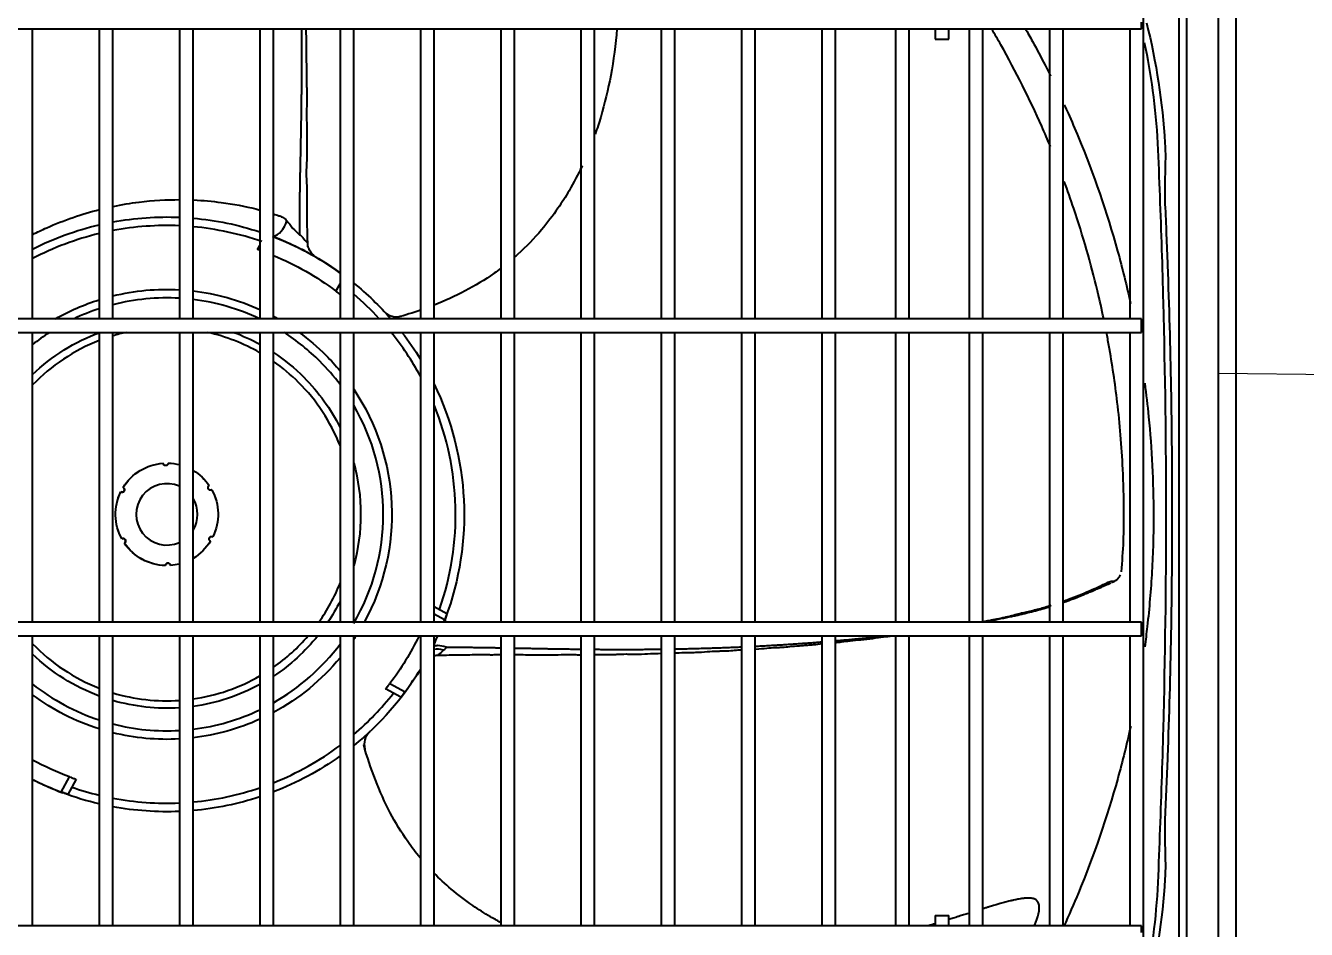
# Model space of a CAD drawing. Extents: x 58467 to 79089, y -33726 to -17391.
# Drawn here: x 78461.02 to 78498.49, y -19464.14 to -19437.7 of the extents above; entities that cross this region are included whole.
import ezdxf

# ---------------------------------------------------------------- set-up
doc = ezdxf.new("R2010")
doc.units = 0
doc.header["$LTSCALE"] = 100
doc.layers.add('+ENTE-HVAC-VRF-KLİMA BAKIR BORU', color=52, linetype='COPPER_LINE', lineweight=30)
doc.layers.add('+ENTE-ST-DOSEME USTU KONDDRENAJ', color=110, linetype='DOSEMEUSTUKONDENSDRENAJ_LINE', lineweight=40)
doc.linetypes.add('COPPER_LINE', pattern='A,35,-10,["COPPER",Standard,S=15,R=0,X=-0.075,Y=-7.5],-95', length=140)
doc.linetypes.add('DOSEMEUSTUKONDENSDRENAJ_LINE', pattern='A,300,-40,["CD",Standard,S=15,R=0,X=-35,Y=-7.5],0', length=340)

# ---------------------------------------------------------------- blocks, each defined once
blk = doc.blocks.new('2 KAT SOL')
at = {"layer": '+ENTE-HVAC-VRF-KLİMA BAKIR BORU', "color": 2, "linetype": 'Continuous'}
blk.add_line((54203.636, -32149.185, -3.539), (54186.512, -32148.96, -3.539), dxfattribs=at)
at = {"color": 3}
for p, q in [((54186.512, -32182.962, -3.539), (54186.512, -32114.957, -3.539)), ((54187.012, -32114.957, -3.539), (54187.012, -32182.962, -3.539)), ((54185.359, -32176.374, -3.539), (54185.359, -32127.623, -3.539)), ((54185.571, -32127.471, -3.539), (54185.571, -32176.527, -3.539)), ((54184.316, -32174.696, -3.539), (54184.316, -32129.303, -3.539)), ((54065.897, -32138.881, -3.539), (54184.259, -32138.881, -3.539)), ((54151.808, -32147.36, -3.539), (54151.808, -32138.882, -3.539)), ((54153.757, -32138.882, -3.539), (54153.757, -32147.36, -3.539)), ((54154.157, -32147.36, -3.539), (54154.157, -32138.882, -3.539)), ((54156.107, -32138.882, -3.539), (54156.107, -32147.36, -3.539)), ((54156.507, -32147.36, -3.539), (54156.507, -32138.882, -3.539)), ((54158.457, -32138.882, -3.539), (54158.457, -32147.36, -3.539)), ((54158.856, -32147.36, -3.539), (54158.856, -32138.882, -3.539)), ((54160.806, -32138.882, -3.539), (54160.806, -32147.36, -3.539)), ((54161.206, -32147.36, -3.539), (54161.206, -32138.882, -3.539)), ((54163.156, -32138.882, -3.539), (54163.156, -32147.36, -3.539)), ((54163.556, -32147.36, -3.539), (54163.556, -32138.882, -3.539)), ((54165.505, -32138.882, -3.539), (54165.505, -32147.36, -3.539)), ((54165.905, -32147.36, -3.539), (54165.905, -32138.882, -3.539)), ((54167.855, -32138.882, -3.539), (54167.855, -32147.36, -3.539)), ((54168.255, -32147.36, -3.539), (54168.255, -32138.882, -3.539)), ((54170.205, -32138.882, -3.539), (54170.205, -32147.36, -3.539)), ((54170.605, -32147.36, -3.539), (54170.605, -32138.882, -3.539)), ((54172.554, -32138.882, -3.539), (54172.554, -32147.36, -3.539)), ((54172.954, -32147.36, -3.539), (54172.954, -32138.882, -3.539)), ((54174.904, -32138.882, -3.539), (54174.904, -32147.36, -3.539)), ((54175.304, -32147.36, -3.539), (54175.304, -32138.882, -3.539)), ((54177.061, -32138.882, -3.539), (54177.061, -32147.36, -3.539)), ((54177.46, -32147.36, -3.539), (54177.46, -32138.882, -3.539)), ((54178.218, -32138.881, -3.539), (54178.218, -32139.181, -3.539)), ((54178.617, -32139.181, -3.539), (54178.617, -32138.881, -3.539)), ((54179.217, -32138.882, -3.539), (54179.217, -32147.36, -3.539)), ((54179.617, -32147.36, -3.539), (54179.617, -32138.882, -3.539)), ((54181.567, -32138.881, -3.539), (54181.567, -32147.361, -3.539)), ((54181.967, -32147.361, -3.539), (54181.967, -32138.881, -3.539)), ((54183.917, -32138.881, -3.539), (54183.917, -32147.361, -3.539)), ((54184.259, -32138.881, -3.539), (54184.259, -32138.681, -3.539)), ((54178.218, -32139.181, -3.539), (54178.617, -32139.181, -3.539)), ((54158.391, -32145.334, -3.539), (54158.457, -32145.215, -3.539)), ((54160.686, -32146.556, -3.539), (54160.806, -32146.337, -3.539)), ((54162.096, -32147.147, -3.539), (54162.114, -32147.167, -3.539)), ((54184.259, -32147.36, -3.539), (54065.897, -32147.36, -3.539)), ((54184.259, -32147.56, -3.539), (54184.259, -32147.36, -3.539)), ((54184.259, -32147.76, -3.539), (54184.259, -32147.56, -3.539)), ((54065.897, -32147.76, -3.539), (54184.259, -32147.76, -3.539)), ((54151.808, -32156.238, -3.539), (54151.808, -32147.76, -3.539)), ((54153.757, -32147.76, -3.539), (54153.757, -32156.238, -3.539)), ((54154.157, -32156.238, -3.539), (54154.157, -32147.76, -3.539)), ((54156.107, -32147.76, -3.539), (54156.107, -32156.238, -3.539)), ((54156.507, -32156.238, -3.539), (54156.507, -32147.76, -3.539)), ((54158.457, -32147.76, -3.539), (54158.457, -32156.238, -3.539)), ((54158.856, -32156.238, -3.539), (54158.856, -32147.76, -3.539)), ((54160.806, -32147.76, -3.539), (54160.806, -32156.238, -3.539)), ((54161.206, -32156.238, -3.539), (54161.206, -32147.76, -3.539)), ((54163.156, -32147.76, -3.539), (54163.156, -32156.238, -3.539)), ((54163.556, -32156.238, -3.539), (54163.556, -32147.76, -3.539)), ((54165.505, -32147.76, -3.539), (54165.505, -32156.238, -3.539)), ((54165.905, -32156.238, -3.539), (54165.905, -32147.76, -3.539)), ((54167.855, -32147.76, -3.539), (54167.855, -32156.238, -3.539)), ((54168.255, -32156.238, -3.539), (54168.255, -32147.76, -3.539)), ((54170.205, -32147.76, -3.539), (54170.205, -32156.238, -3.539)), ((54170.605, -32156.238, -3.539), (54170.605, -32147.76, -3.539)), ((54172.554, -32147.76, -3.539), (54172.554, -32156.238, -3.539)), ((54172.954, -32156.238, -3.539), (54172.954, -32147.76, -3.539)), ((54174.904, -32147.76, -3.539), (54174.904, -32156.238, -3.539)), ((54175.304, -32156.238, -3.539), (54175.304, -32147.76, -3.539)), ((54177.061, -32147.76, -3.539), (54177.061, -32156.238, -3.539)), ((54177.46, -32156.238, -3.539), (54177.46, -32147.76, -3.539)), ((54179.217, -32147.76, -3.539), (54179.217, -32156.238, -3.539)), ((54179.617, -32156.238, -3.539), (54179.617, -32147.76, -3.539)), ((54181.567, -32147.76, -3.539), (54181.567, -32156.238, -3.539)), ((54181.967, -32156.238, -3.539), (54181.967, -32147.76, -3.539)), ((54183.917, -32147.76, -3.539), (54183.917, -32156.238, -3.539)), ((54163.556, -32155.776, -3.539), (54163.93, -32155.981, -3.539)), ((54184.259, -32156.239, -3.539), (54065.897, -32156.239, -3.539)), ((54163.86, -32156.171, -3.539), (54163.556, -32156.004, -3.539)), ((54184.259, -32156.438, -3.539), (54184.259, -32156.239, -3.539)), ((54184.259, -32156.638, -3.539), (54184.259, -32156.438, -3.539)), ((54065.897, -32156.638, -3.539), (54184.259, -32156.638, -3.539)), ((54151.808, -32165.117, -3.539), (54151.808, -32156.638, -3.539)), ((54153.757, -32156.638, -3.539), (54153.757, -32165.117, -3.539)), ((54154.157, -32165.117, -3.539), (54154.157, -32156.638, -3.539)), ((54156.107, -32156.638, -3.539), (54156.107, -32165.117, -3.539)), ((54156.507, -32165.117, -3.539), (54156.507, -32156.638, -3.539)), ((54158.457, -32156.638, -3.539), (54158.457, -32165.117, -3.539)), ((54158.856, -32165.117, -3.539), (54158.856, -32156.638, -3.539)), ((54160.806, -32156.638, -3.539), (54160.806, -32165.117, -3.539)), ((54161.206, -32165.117, -3.539), (54161.206, -32156.638, -3.539)), ((54163.156, -32156.638, -3.539), (54163.156, -32165.117, -3.539)), ((54163.556, -32165.117, -3.539), (54163.556, -32156.638, -3.539)), ((54165.505, -32156.638, -3.539), (54165.505, -32165.117, -3.539)), ((54165.905, -32165.117, -3.539), (54165.905, -32156.638, -3.539)), ((54167.855, -32156.638, -3.539), (54167.855, -32165.117, -3.539)), ((54168.255, -32165.117, -3.539), (54168.255, -32156.638, -3.539)), ((54170.205, -32156.638, -3.539), (54170.205, -32165.117, -3.539)), ((54170.605, -32165.117, -3.539), (54170.605, -32156.638, -3.539)), ((54172.554, -32156.638, -3.539), (54172.554, -32165.117, -3.539)), ((54172.954, -32165.117, -3.539), (54172.954, -32156.638, -3.539)), ((54174.904, -32156.638, -3.539), (54174.904, -32165.117, -3.539)), ((54175.304, -32165.117, -3.539), (54175.304, -32156.638, -3.539)), ((54177.061, -32156.638, -3.539), (54177.061, -32165.117, -3.539)), ((54177.46, -32165.117, -3.539), (54177.46, -32156.638, -3.539)), ((54179.217, -32156.638, -3.539), (54179.217, -32165.117, -3.539)), ((54179.617, -32165.117, -3.539), (54179.617, -32156.638, -3.539)), ((54179.617, -32165.117, -3.539), (54179.617, -32156.638, -3.539)), ((54181.567, -32156.638, -3.539), (54181.567, -32165.117, -3.539)), ((54181.967, -32165.117, -3.539), (54181.967, -32156.638, -3.539)), ((54183.917, -32156.638, -3.539), (54183.917, -32165.117, -3.539)), ((54162.263, -32158.032, -3.539), (54162.706, -32158.275, -3.539)), ((54162.584, -32158.436, -3.539), (54162.139, -32158.192, -3.539)), ((54161.672, -32159.442, -3.539), (54161.652, -32159.46, -3.539)), ((54152.648, -32161.206, -3.539), (54152.891, -32160.763, -3.539)), ((54153.082, -32160.831, -3.539), (54152.838, -32161.276, -3.539)), ((54178.218, -32164.817, -3.539), (54178.218, -32165.117, -3.539)), ((54178.618, -32165.117, -3.539), (54178.618, -32164.817, -3.539)), ((54184.259, -32165.117, -3.539), (54065.897, -32165.117, -3.539)), ((54184.259, -32165.317, -3.539), (54184.259, -32165.117, -3.539))]:
    blk.add_line(p, q, dxfattribs=at)
at = {"color": 3, "extrusion": (0, 0, -1)}
for centre, radius, start, end in [((-54155.737, -32153.083, 3.539), 8.699, 63.1491, 76.8469), ((-54155.737, -32153.083, 3.539), 8.699, 79.5381, 92.4392), ((-54155.737, -32153.083, 3.539), 8.699, 95.0787, 108.2204), ((-54155.737, -32153.083, 3.539), 8.699, 117.6697, 125.6475), ((-54155.737, -32153.083, 3.539), 8.191, 112.3896, 127.1733), ((-54155.737, -32153.083, 3.539), 6.582, 76.1063, 93.2175), ((-54155.737, -32153.083, 3.539), 8.699, 128.9608, 138.8617), ((-54155.737, -32153.083, 3.539), 6.582, 60.3844, 72.4894), ((-54155.737, -32153.083, 3.539), 6.582, 96.7106, 114.4012), ((-54155.737, -32153.083, 3.539), 6.582, 118.2825, 119.5987), ((-54155.737, -32153.083, 3.539), 5.671, 46.1419, 69.8006), ((-54155.737, -32153.083, 3.539), 5.671, 110.1825, 118.6481), ((-54155.737, -32153.083, 3.539), 6.582, 126.0225, 135), ((-54155.737, -32153.083, 3.539), 8.699, 142.2719, 148.5298), ((-54155.737, -32153.083, 3.539), 5.671, 123.3675, 135), ((-54155.737, -32153.083, 3.539), 6.582, 135, 140.3606), ((-54155.737, -32153.083, 3.539), 5.671, 135, 153.36), ((-54155.737, -32153.083, 3.539), 6.582, 146.1881, 208.6481), ((-54155.737, -32153.083, 3.539), 8.699, 154.013, 200.4357), ((-54155.737, -32153.083, 3.539), 1.5, 31.5137, 85.7851), ((-54155.737, -32153.083, 3.539), 1.5, 31.6151, 85.8849), ((-54155.704, -32151.583, 3.539), 0.075, 180.1825, 357.3175), ((-54155.737, -32153.083, 3.539), 1.5, 91.5149, 104.2929), ((-54155.737, -32153.083, 3.539), 1.5, 91.6151, 104.293), ((-54155.737, -32153.083, 3.539), 5.671, 164.6606, 195.3281), ((-54155.737, -32153.083, 3.539), 1.5, 120.8995, 145.8849), ((-54155.737, -32153.083, 3.539), 1.5, 120.8996, 145.7851), ((-54155.737, -32153.083, 3.539), 1.5, 331.5149, 25.7863), ((-54155.737, -32153.083, 3.539), 1.5, 331.6151, 25.8849), ((-54154.422, -32152.361, 3.539), 0.075, 120.1825, 297.3175), ((-54157.019, -32152.305, 3.539), 0.075, 240.1825, 57.3175), ((-54155.737, -32153.083, 3.539), 1.5, 151.5149, 205.7851), ((-54155.737, -32153.083, 3.539), 1.5, 151.6151, 205.8849), ((-54154.455, -32153.861, 3.539), 0.075, 60.1825, 237.3175), ((-54155.737, -32153.083, 3.539), 1.5, 271.6151, 325.8849), ((-54155.737, -32153.083, 3.539), 1.5, 271.5149, 325.7851), ((-54155.737, -32153.083, 3.539), 1.5, 211.5149, 239.0994), ((-54155.737, -32153.083, 3.539), 1.5, 211.6151, 239.0993), ((-54157.052, -32153.804, 3.539), 0.075, 300.1825, 117.3175), ((-54155.769, -32154.582, 3.539), 0.075, 0.1825, 177.3175), ((-54155.737, -32153.083, 3.539), 1.5, 255.7067, 265.8849), ((-54155.737, -32153.083, 3.539), 1.5, 255.707, 265.7851), ((-54155.737, -32153.083, 3.539), 5.671, 206.6287, 213.8063), ((-54155.737, -32153.083, 3.539), 5.671, 218.8237, 236.6212), ((-54155.737, -32153.083, 3.539), 6.582, 212.6925, 213.8006), ((-54155.737, -32153.083, 3.539), 8.191, 205.7297, 217.1733), ((-54155.737, -32153.083, 3.539), 5.671, 290.4244, 313.8468), ((-54155.737, -32153.083, 3.539), 6.582, 219.6281, 241.7062), ((-54155.737, -32153.083, 3.539), 8.699, 211.4717, 231.0407), ((-54155.737, -32153.083, 3.539), 5.671, 241.3406, 262.1925), ((-54155.737, -32153.083, 3.539), 6.582, 287.4994, 306.6469), ((-54155.737, -32153.083, 3.539), 5.671, 266.2537, 286.1662), ((-54155.737, -32153.083, 3.539), 6.582, 245.5875, 263.2781), ((-54155.737, -32153.083, 3.539), 6.582, 266.7712, 283.8825), ((-54155.737, -32153.083, 3.539), 8.191, 290.3267, 298.6663), ((-54155.737, -32153.083, 3.539), 8.699, 234.354, 248.9829), ((-54155.737, -32153.083, 3.539), 8.699, 283.1523, 290.4357), ((-54155.737, -32153.083, 3.539), 8.699, 251.7788, 264.9192), ((-54155.737, -32153.083, 3.539), 8.699, 267.5599, 280.4611)]:
    blk.add_arc(centre, radius, start, end, dxfattribs=at)
at = {"color": 3}
for radius, start, end in [(8.449, 87.4888, 100.7754), (8.449, 103.5504, 117.7135), (8.449, 70.7868, 84.7704), (8.691, 54.3167, 69.1851), (6.332, 86.6475, 104.4394), (6.332, 64.6538, 83.0137), (8.449, 42.6368, 49.6553), (6.332, 108.2138, 115.3407), (6.332, 122.7938, 128.3513), (5.455, 111.2737, 136.0744), (5.455, 102.6281, 106.83), (5.455, 60.0863, 77.3662), (6.332, 45, 57.2006), (8.449, 28.5801, 39.0506), (5.455, 45, 55.1138), (6.332, 36.81, 45), (5.455, 21.6619, 45), (6.332, 329.7431, 30.2569), (8.449, 340.7868, 22.2588), (0.9, 65.7, 294.3), (0.9, 328.86, 31.14), (5.455, 324.6525, 338.3381), (5.455, 223.9256, 248.7262), (5.455, 304.8862, 319.32), (6.332, 299.52, 323.19), (8.691, 334.1151, 335.8497), (8.691, 323.3149, 328.6118), (6.332, 231.6487, 251.7863), (5.455, 278.1225, 299.9138), (5.455, 253.17, 273.8925), (8.449, 310.3428, 321.7132), (6.332, 276.9862, 295.4419), (6.332, 255.5606, 273.3525), (8.449, 291.6703, 306.8719), (8.691, 243.1224, 249.1851), (8.449, 250.7868, 256.4509), (8.449, 275.2309, 288.779), (8.449, 259.2259, 272.5124)]:
    blk.add_arc((54155.737, -32153.083, -3.539), radius, start, end, dxfattribs=at)
at = {"color": 3, "extrusion": (5.25028e-06, -5.62471e-06, 1)}
blk.add_arc((54162.46, -32146.805, -3.073), 0.5, 223.0877, 286.4725, dxfattribs=at)
at = {"color": 3, "extrusion": (-5.89787e-06, -5.50525e-06, 1)}
blk.add_arc((54162.014, -32159.806, -3.683), 0.5, 133.0877, 196.4735, dxfattribs=at)
at = {"color": 3}
for centre, major_axis, ratio, start_param, end_param in [((54158.948, -32144.463, -3.539), (-0.175, -0.468), 0.588101, 0.279088, 1.726902), ((54164.356, -32156.294, -3.539), (-0.468, 0.175), 0.588101, 0, 0.392495), ((54163.883, -32157.354, -3.539), (-0.443, 0.232), 0.512974, -1.203049, -0.512348)]:
    blk.add_ellipse(centre, major_axis=major_axis, ratio=ratio, start_param=start_param, end_param=end_param, dxfattribs=at)
for points, knots in [([(54159.625, -32144.895, -3.539), (54159.625, -32144.879, -3.539), (54159.625, -32144.837, -3.539), (54159.625, -32144.753, -3.539), (54159.624, -32144.661, -3.539), (54159.625, -32144.567, -3.539), (54159.625, -32144.484, -3.539), (54159.625, -32144.402, -3.539), (54159.626, -32144.306, -3.539), (54159.626, -32144.206, -3.539), (54159.628, -32144.095, -3.539), (54159.629, -32143.996, -3.539), (54159.63, -32143.889, -3.539), (54159.632, -32143.79, -3.539), (54159.633, -32143.689, -3.539), (54159.635, -32143.573, -3.539), (54159.637, -32143.471, -3.539), (54159.639, -32143.355, -3.539), (54159.641, -32143.237, -3.539), (54159.643, -32143.117, -3.539), (54159.645, -32143.012, -3.539), (54159.648, -32142.905, -3.539), (54159.65, -32142.782, -3.539), (54159.652, -32142.654, -3.539), (54159.655, -32142.529, -3.539), (54159.657, -32142.403, -3.539), (54159.66, -32142.278, -3.539), (54159.662, -32142.153, -3.539), (54159.664, -32142.029, -3.539), (54159.667, -32141.903, -3.539), (54159.669, -32141.778, -3.539), (54159.671, -32141.653, -3.539), (54159.673, -32141.526, -3.539), (54159.675, -32141.383, -3.539), (54159.677, -32141.254, -3.539), (54159.679, -32141.106, -3.539), (54159.681, -32140.973, -3.539), (54159.682, -32140.841, -3.539), (54159.683, -32140.693, -3.539), (54159.685, -32140.563, -3.539), (54159.686, -32140.417, -3.539), (54159.687, -32140.288, -3.539), (54159.687, -32140.142, -3.539), (54159.688, -32139.996, -3.539), (54159.688, -32139.849, -3.539), (54159.688, -32139.701, -3.539), (54159.688, -32139.568, -3.539), (54159.687, -32139.416, -3.539), (54159.687, -32139.281, -3.539), (54159.686, -32139.113, -3.539), (54159.685, -32138.991, -3.539), (54159.684, -32138.903, -3.539), (54159.684, -32138.881, -3.539)], [0, 0, 0, 0, 0.009657, 0.02509, 0.048239, 0.063672, 0.079104, 0.094537, 0.109969, 0.133118, 0.148551, 0.1717, 0.187132, 0.202565, 0.225714, 0.241146, 0.264295, 0.279728, 0.302877, 0.326025, 0.341458, 0.356891, 0.380039, 0.403188, 0.418621, 0.44177, 0.464919, 0.480351, 0.5035, 0.526649, 0.542082, 0.56523, 0.588379, 0.603812, 0.634677, 0.65011, 0.673259, 0.696407, 0.71184, 0.742705, 0.758138, 0.781287, 0.804435, 0.827584, 0.850733, 0.873882, 0.897031, 0.912464, 0.943329, 0.958761, 0.989626, 1, 1, 1, 1]), ([(54159.863, -32145.261, -3.539), (54159.856, -32145.066, -3.539), (54159.845, -32144.669, -3.539), (54159.842, -32144.248, -3.539), (54159.841, -32143.962, -3.539), (54159.842, -32143.839, -3.539), (54159.84, -32143.708, -3.539), (54159.843, -32143.6, -3.539), (54159.842, -32143.498, -3.539), (54159.835, -32143.336, -3.539), (54159.818, -32143.152, -3.539), (54159.834, -32142.872, -3.539), (54159.85, -32142.486, -3.539), (54159.839, -32142.177, -3.539), (54159.844, -32141.931, -3.539), (54159.847, -32141.805, -3.539), (54159.845, -32141.623, -3.539), (54159.827, -32141.427, -3.539), (54159.841, -32141.145, -3.539), (54159.848, -32140.817, -3.539), (54159.833, -32140.5, -3.539), (54159.836, -32140.259, -3.539), (54159.838, -32140.096, -3.539), (54159.837, -32140.013, -3.539), (54159.828, -32139.86, -3.539), (54159.82, -32139.682, -3.539), (54159.825, -32139.465, -3.539), (54159.826, -32139.213, -3.539), (54159.816, -32139.02, -3.539), (54159.81, -32138.897, -3.539), (54159.809, -32138.88, -3.539)], [0, 0, 0, 0, 0.086927, 0.17607, 0.186813, 0.212809, 0.232759, 0.251976, 0.264118, 0.276953, 0.324589, 0.364075, 0.406459, 0.489914, 0.52257, 0.535292, 0.546877, 0.601972, 0.636018, 0.672402, 0.744707, 0.800023, 0.809861, 0.818716, 0.836443, 0.879261, 0.904512, 0.931969, 0.990672, 1, 1, 1, 1]), ([(54168.906, -32138.882, -3.539), (54168.869, -32139.337, -3.539), (54168.754, -32140.205, -3.539), (54168.511, -32141.23, -3.539), (54168.328, -32141.795, -3.539), (54168.27, -32141.96, -3.539)], [0, 0, 0, 0, 0.437836, 0.834264, 1, 1, 1, 1]), ([(54181.59, -32142.321, -3.539), (54181.508, -32142.124, -3.539), (54181.08, -32141.128, -3.539), (54180.505, -32139.977, -3.539), (54179.962, -32139.033, -3.539), (54179.87, -32138.877, -3.539)], [0, 0, 0, 0, 0.170646, 0.861893, 1, 1, 1, 1]), ([(54180.854, -32138.869, -3.539), (54180.925, -32138.994, -3.539), (54181.123, -32139.35, -3.539), (54181.369, -32139.814, -3.539), (54181.541, -32140.154, -3.539), (54181.593, -32140.26, -3.539)], [0, 0, 0, 0, 0.275017, 0.774969, 1, 1, 1, 1]), ([(54184.402, -32138.704, -3.539), (54184.69, -32139.858, -3.539), (54184.869, -32141.03, -3.539), (54184.978, -32142.814, -3.539), (54184.914, -32143.411, -3.539), (54184.97, -32144.604, -3.539), (54184.994, -32145.201, -3.539), (54185.104, -32148.188, -3.539), (54185.147, -32150.586, -3.539), (54185.147, -32152.983, -3.539)], [0, 0, 0, 0, 0.25, 0.25, 0.375, 0.375, 0.5, 0.5, 1, 1, 1, 1]), ([(54184.978, -32153.103, -3.539), (54184.978, -32151.03, -3.539), (54184.951, -32148.957, -3.539), (54184.871, -32145.85, -3.539), (54184.838, -32144.814, -3.539), (54184.778, -32143.261, -3.539), (54184.762, -32142.743, -3.539), (54184.707, -32141.71, -3.539), (54184.659, -32141.198, -3.539), (54184.526, -32140.219, -3.539), (54184.445, -32139.752, -3.539), (54184.347, -32139.288, -3.539)], [0, 0, 0, 0, 0.44833, 0.44833, 0.672495, 0.672495, 0.784577, 0.784577, 0.89666, 0.89666, 1, 1, 1, 1]), ([(54181.996, -32141.105, -3.539), (54182.033, -32141.186, -3.539), (54182.175, -32141.501, -3.539), (54182.775, -32142.895, -3.539), (54183.414, -32144.751, -3.539), (54183.824, -32146.403, -3.539), (54183.937, -32146.919, -3.539)], [0, 0, 0, 0, 0.043362, 0.168663, 0.74173, 1, 1, 1, 1]), ([(54167.893, -32142.883, -3.539), (54167.776, -32143.132, -3.539), (54167.553, -32143.557, -3.539), (54167.155, -32144.185, -3.539), (54166.669, -32144.823, -3.539), (54166.223, -32145.286, -3.539), (54165.941, -32145.535, -3.539), (54165.91, -32145.562, -3.539)], [0, 0, 0, 0, 0.248237, 0.430741, 0.666692, 0.9639, 1, 1, 1, 1]), ([(54183.149, -32147.36, -3.539), (54183.092, -32147.088, -3.539), (54182.851, -32146.014, -3.539), (54182.468, -32144.676, -3.539), (54182.091, -32143.61, -3.539), (54181.994, -32143.349, -3.539)], [0, 0, 0, 0, 0.204786, 0.80511, 1, 1, 1, 1]), ([(54154.164, -32144.075, -3.539), (54154.421, -32144.021, -3.539), (54154.675, -32143.98, -3.539), (54155.334, -32143.897, -3.539), (54155.732, -32143.876, -3.539), (54156.114, -32143.877, -3.539)], [0, 0, 0, 0, 0.378219, 0.378219, 1, 1, 1, 1]), ([(54151.807, -32144.897, -3.539), (54151.945, -32144.828, -3.539), (54152.084, -32144.763, -3.539), (54152.738, -32144.472, -3.539), (54153.255, -32144.296, -3.539), (54153.763, -32144.168, -3.539)], [0, 0, 0, 0, 0.21097, 0.21097, 1, 1, 1, 1]), ([(54156.522, -32143.887, -3.539), (54156.799, -32143.9, -3.539), (54157.068, -32143.925, -3.539), (54157.688, -32144.006, -3.539), (54158.028, -32144.07, -3.539), (54158.384, -32144.159, -3.539), (54158.423, -32144.169, -3.539), (54158.462, -32144.18, -3.539)], [0, 0, 0, 0, 0.387206, 0.387206, 0.93276, 0.93276, 1, 1, 1, 1]), ([(54158.857, -32144.295, -3.539), (54158.912, -32144.313, -3.539), (54158.966, -32144.331, -3.539), (54159.051, -32144.356, -3.539), (54159.083, -32144.369, -3.539), (54159.158, -32144.413, -3.539), (54159.203, -32144.444, -3.539), (54159.248, -32144.492, -3.539)], [0, 0, 0, 0, 0.427919, 0.427919, 0.71396, 0.71396, 1, 1, 1, 1]), ([(54159.248, -32144.492, -3.539), (54159.306, -32144.554, -3.539), (54159.356, -32144.637, -3.539), (54159.482, -32144.783, -3.539), (54159.557, -32144.843, -3.539), (54159.623, -32144.908, -3.539)], [0, 0, 0, 0, 0.5, 0.5, 1, 1, 1, 1]), ([(54159.622, -32145.302, -3.539), (54159.602, -32145.292, -3.539), (54159.581, -32145.283, -3.539), (54159.465, -32145.228, -3.539), (54159.367, -32145.185, -3.539), (54159.184, -32145.103, -3.539), (54159.098, -32145.065, -3.539), (54158.96, -32145.006, -3.539), (54158.908, -32144.984, -3.539), (54158.856, -32144.963, -3.539)], [0, 0, 0, 0, 0.08108, 0.08108, 0.461663, 0.461663, 0.79753, 0.79753, 1, 1, 1, 1]), ([(54159.625, -32144.895, -3.539), (54159.625, -32144.895, -3.539), (54159.626, -32144.895, -3.539), (54159.657, -32144.924, -3.539), (54159.686, -32144.954, -3.539), (54159.713, -32144.984, -3.539)], [0, 0, 0, 0, 0.000046, 0.000046, 1, 1, 1, 1]), ([(54159.713, -32144.984, -3.539), (54159.759, -32145.036, -3.539), (54159.803, -32145.087, -3.539), (54159.847, -32145.143, -3.539), (54159.857, -32145.152, -3.539), (54159.859, -32145.149, -3.539)], [0, 0, 0, 0, 0.677972, 0.677972, 1, 1, 1, 1]), ([(54158.456, -32145.357, -3.539), (54158.442, -32145.352, -3.539), (54158.429, -32145.347, -3.539), (54158.408, -32145.34, -3.539), (54158.4, -32145.337, -3.539), (54158.392, -32145.335, -3.539), (54158.391, -32145.334, -3.539), (54158.391, -32145.334, -3.539)], [0, 0, 0, 0, 0.355105, 0.355105, 0.755417, 0.755417, 1, 1, 1, 1]), ([(54160.106, -32145.561, -3.539), (54160.106, -32145.561, -3.539), (54160.106, -32145.561, -3.539), (54160.107, -32145.561, -3.539), (54160.103, -32145.56, -3.539), (54160.1, -32145.558, -3.539), (54160.06, -32145.533, -3.539), (54159.988, -32145.474, -3.539), (54159.908, -32145.36, -3.539), (54159.864, -32145.244, -3.539), (54159.863, -32145.171, -3.539), (54159.866, -32145.144, -3.539)], [0, 0, 0, 0, 0.033603, 0.066016, 0.071783, 0.077551, 0.090545, 0.331487, 0.591566, 0.854337, 1, 1, 1, 1]), ([(54165.513, -32145.885, -3.539), (54165.446, -32145.935, -3.539), (54165.113, -32146.178, -3.539), (54164.476, -32146.565, -3.539), (54163.868, -32146.838, -3.539), (54163.557, -32146.96, -3.539)], [0, 0, 0, 0, 0.112654, 0.555033, 1, 1, 1, 1]), ([(54160.807, -32146.65, -3.539), (54160.797, -32146.642, -3.539), (54160.785, -32146.633, -3.539), (54160.757, -32146.611, -3.539), (54160.74, -32146.598, -3.539), (54160.711, -32146.575, -3.539), (54160.698, -32146.566, -3.539), (54160.686, -32146.556, -3.539)], [0, 0, 0, 0, 0.33514, 0.33514, 0.728378, 0.728378, 1, 1, 1, 1]), ([(54183.665, -32154.766, -3.539), (54183.695, -32154.463, -3.539), (54183.738, -32153.871, -3.539), (54183.743, -32152.869, -3.539), (54183.72, -32151.836, -3.539), (54183.65, -32150.772, -3.539), (54183.529, -32149.567, -3.539), (54183.381, -32148.568, -3.539), (54183.254, -32147.887, -3.539), (54183.229, -32147.76, -3.539)], [0, 0, 0, 0, 0.125694, 0.246952, 0.424132, 0.567334, 0.705272, 0.945108, 1, 1, 1, 1]), ([(54184.348, -32149.247, -3.539), (54184.392, -32149.572, -3.539), (54184.486, -32150.373, -3.539), (54184.586, -32151.659, -3.539), (54184.6, -32152.62, -3.539), (54184.607, -32153.103, -3.539)], [0, 0, 0, 0, 0.254972, 0.625378, 1, 1, 1, 1]), ([(54154.385, -32152.429, -3.539), (54154.401, -32152.438, -3.539), (54154.445, -32152.443, -3.539), (54154.485, -32152.41, -3.539), (54154.497, -32152.372, -3.539), (54154.495, -32152.343, -3.539), (54154.48, -32152.315, -3.539), (54154.465, -32152.302, -3.539), (54154.456, -32152.298, -3.539)], [0, 0, 0, 0, 0.25, 0.5, 0.625, 0.75, 0.875, 1, 1, 1, 1]), ([(54184.607, -32153.103, -3.539), (54184.605, -32153.378, -3.539), (54184.6, -32153.926, -3.539), (54184.564, -32154.745, -3.539), (54184.506, -32155.557, -3.539), (54184.433, -32156.295, -3.539), (54184.375, -32156.762, -3.539), (54184.348, -32156.96, -3.539)], [0, 0, 0, 0, 0.213165, 0.424969, 0.635409, 0.844484, 1, 1, 1, 1]), ([(54184.386, -32166.727, -3.539), (54184.461, -32166.354, -3.539), (54184.525, -32165.978, -3.539), (54184.65, -32165.084, -3.539), (54184.701, -32164.564, -3.539), (54184.76, -32163.523, -3.539), (54184.776, -32163.002, -3.539), (54184.836, -32161.44, -3.539), (54184.87, -32160.398, -3.539), (54184.95, -32157.272, -3.539), (54184.978, -32155.188, -3.539), (54184.978, -32153.103, -3.539)], [0, 0, 0, 0, 0.084354, 0.084354, 0.19881, 0.19881, 0.313265, 0.313265, 0.542177, 0.542177, 1, 1, 1, 1]), ([(54185.147, -32152.983, -3.539), (54185.147, -32155.38, -3.539), (54185.104, -32157.776, -3.539), (54184.994, -32160.769, -3.539), (54184.969, -32161.367, -3.539), (54184.914, -32162.562, -3.539), (54184.978, -32163.16, -3.539), (54184.867, -32164.946, -3.539), (54184.688, -32166.115, -3.539), (54184.402, -32167.261, -3.539)], [0, 0, 0, 0, 0.5, 0.5, 0.625, 0.625, 0.75, 0.75, 1, 1, 1, 1]), ([(54154.495, -32153.927, -3.539), (54154.511, -32153.917, -3.539), (54154.537, -32153.881, -3.539), (54154.528, -32153.83, -3.539), (54154.502, -32153.801, -3.539), (54154.475, -32153.788, -3.539), (54154.444, -32153.787, -3.539), (54154.425, -32153.794, -3.539), (54154.417, -32153.799, -3.539)], [0, 0, 0, 0, 0.25, 0.5, 0.625, 0.75, 0.875, 1, 1, 1, 1]), ([(54155.847, -32154.58, -3.539), (54155.847, -32154.562, -3.539), (54155.829, -32154.521, -3.539), (54155.78, -32154.503, -3.539), (54155.741, -32154.512, -3.539), (54155.717, -32154.528, -3.539), (54155.701, -32154.555, -3.539), (54155.697, -32154.574, -3.539), (54155.697, -32154.584, -3.539)], [0, 0, 0, 0, 0.25, 0.5, 0.625, 0.75, 0.875, 1, 1, 1, 1]), ([(54181.967, -32155.623, -3.539), (54182.018, -32155.605, -3.539), (54182.276, -32155.511, -3.539), (54182.618, -32155.372, -3.539), (54182.976, -32155.216, -3.539), (54183.155, -32155.127, -3.539), (54183.267, -32155.073, -3.539), (54183.354, -32155.041, -3.539), (54183.447, -32155.033, -3.539), (54183.492, -32155.024, -3.539), (54183.511, -32155.022, -3.539)], [0, 0, 0, 0, 0.085996, 0.432677, 0.579521, 0.710147, 0.777201, 0.826739, 0.904569, 1, 1, 1, 1]), ([(54181.967, -32155.657, -3.539), (54181.994, -32155.647, -3.539), (54182.056, -32155.626, -3.539), (54182.14, -32155.595, -3.539), (54182.219, -32155.566, -3.539), (54182.297, -32155.536, -3.539), (54182.374, -32155.507, -3.539), (54182.46, -32155.472, -3.539), (54182.534, -32155.442, -3.539), (54182.607, -32155.412, -3.539), (54182.668, -32155.387, -3.539), (54182.728, -32155.362, -3.539), (54182.796, -32155.333, -3.539), (54182.862, -32155.304, -3.539), (54182.928, -32155.276, -3.539), (54182.979, -32155.254, -3.539), (54183.035, -32155.23, -3.539), (54183.081, -32155.21, -3.539), (54183.134, -32155.186, -3.539), (54183.175, -32155.168, -3.539), (54183.222, -32155.148, -3.539), (54183.264, -32155.13, -3.539), (54183.299, -32155.114, -3.539), (54183.336, -32155.098, -3.539), (54183.352, -32155.091, -3.539), (54183.357, -32155.089, -3.539)], [0, 0, 0, 0, 0.047147, 0.107974, 0.148526, 0.189077, 0.249904, 0.290456, 0.351283, 0.391834, 0.432386, 0.472937, 0.513489, 0.574316, 0.614867, 0.655419, 0.69597, 0.736522, 0.777073, 0.817625, 0.858176, 0.898727, 0.939279, 0.97983, 1, 1, 1, 1]), ([(54183.377, -32155.08, -3.539), (54183.409, -32155.063, -3.539), (54183.473, -32155.027, -3.539), (54183.547, -32154.986, -3.539), (54183.596, -32154.931, -3.539), (54183.63, -32154.88, -3.539), (54183.644, -32154.852, -3.539)], [0, 0, 0, 0, 0.181976, 0.413188, 0.708779, 1, 1, 1, 1]), ([(54179.622, -32156.222, -3.539), (54179.687, -32156.209, -3.539), (54179.902, -32156.163, -3.539), (54180.113, -32156.123, -3.539), (54180.464, -32156.047, -3.539), (54180.668, -32155.983, -3.539), (54180.905, -32155.932, -3.539), (54181.085, -32155.892, -3.539), (54181.267, -32155.845, -3.539), (54181.414, -32155.802, -3.539), (54181.509, -32155.774, -3.539), (54181.569, -32155.756, -3.539), (54181.6, -32155.746, -3.539), (54181.616, -32155.741, -3.539)], [0, 0, 0, 0, 0.098734, 0.346332, 0.396322, 0.571696, 0.645977, 0.72631, 0.812723, 0.903867, 0.955533, 0.977657, 1, 1, 1, 1]), ([(54179.623, -32156.231, -3.539), (54179.646, -32156.227, -3.539), (54179.724, -32156.213, -3.539), (54179.829, -32156.193, -3.539), (54179.966, -32156.167, -3.539), (54180.075, -32156.146, -3.539), (54180.21, -32156.119, -3.539), (54180.318, -32156.096, -3.539), (54180.438, -32156.071, -3.539), (54180.544, -32156.048, -3.539), (54180.663, -32156.021, -3.539), (54180.782, -32155.994, -3.539), (54180.887, -32155.968, -3.539), (54180.992, -32155.943, -3.539), (54181.096, -32155.916, -3.539), (54181.199, -32155.889, -3.539), (54181.301, -32155.862, -3.539), (54181.401, -32155.834, -3.539), (54181.494, -32155.807, -3.539), (54181.548, -32155.791, -3.539), (54181.567, -32155.786, -3.539)], [0, 0, 0, 0, 0.032531, 0.11396, 0.154675, 0.236104, 0.276818, 0.358248, 0.398962, 0.460034, 0.521106, 0.582177, 0.643249, 0.683964, 0.745036, 0.806107, 0.846822, 0.907894, 0.968965, 1, 1, 1, 1]), ([(54163.93, -32155.981, -3.539), (54163.93, -32155.981, -3.539), (54163.929, -32155.985, -3.539), (54163.924, -32155.999, -3.539), (54163.92, -32156.009, -3.539), (54163.911, -32156.035, -3.539), (54163.905, -32156.051, -3.539), (54163.892, -32156.087, -3.539), (54163.885, -32156.107, -3.539), (54163.872, -32156.142, -3.539), (54163.866, -32156.156, -3.539), (54163.86, -32156.171, -3.539)], [0, 0, 0, 0, 0.211758, 0.211758, 0.423432, 0.423432, 0.636431, 0.636431, 0.852021, 0.852021, 1, 1, 1, 1]), ([(54163.911, -32156.969, -3.539), (54163.82, -32156.94, -3.539), (54163.735, -32156.925, -3.539), (54163.62, -32156.924, -3.539), (54163.582, -32156.931, -3.539), (54163.553, -32156.944, -3.539)], [0, 0, 0, 0, 0.604116, 0.604116, 1, 1, 1, 1]), ([(54163.924, -32156.971, -3.539), (54163.924, -32156.971, -3.539), (54163.924, -32156.972, -3.539), (54163.896, -32157.003, -3.539), (54163.865, -32157.032, -3.539), (54163.835, -32157.059, -3.539)], [0, 0, 0, 0, 0.000046, 0.000046, 1, 1, 1, 1]), ([(54163.924, -32156.971, -3.539), (54163.94, -32156.971, -3.539), (54163.982, -32156.971, -3.539), (54164.066, -32156.971, -3.539), (54164.158, -32156.97, -3.539), (54164.252, -32156.971, -3.539), (54164.336, -32156.971, -3.539), (54164.417, -32156.971, -3.539), (54164.513, -32156.972, -3.539), (54164.613, -32156.972, -3.539), (54164.725, -32156.974, -3.539), (54164.823, -32156.975, -3.539), (54164.93, -32156.976, -3.539), (54165.03, -32156.978, -3.539), (54165.131, -32156.979, -3.539), (54165.246, -32156.981, -3.539), (54165.348, -32156.983, -3.539), (54165.441, -32156.985, -3.539), (54165.49, -32156.986, -3.539), (54165.51, -32156.986, -3.539)], [0, 0, 0, 0, 0.033268, 0.086429, 0.166172, 0.219334, 0.272495, 0.325657, 0.378819, 0.458561, 0.511723, 0.591466, 0.644627, 0.697789, 0.777532, 0.830693, 0.910436, 0.963598, 1, 1, 1, 1]), ([(54165.902, -32156.993, -3.539), (54165.947, -32156.994, -3.539), (54166.039, -32156.996, -3.539), (54166.165, -32156.998, -3.539), (54166.291, -32157.001, -3.539), (54166.417, -32157.003, -3.539), (54166.541, -32157.006, -3.539), (54166.666, -32157.008, -3.539), (54166.791, -32157.01, -3.539), (54166.916, -32157.013, -3.539), (54167.041, -32157.015, -3.539), (54167.167, -32157.017, -3.539), (54167.293, -32157.019, -3.539), (54167.436, -32157.021, -3.539), (54167.566, -32157.023, -3.539), (54167.714, -32157.025, -3.539), (54167.8, -32157.026, -3.539), (54167.853, -32157.027, -3.539), (54167.856, -32157.027, -3.539)], [0, 0, 0, 0, 0.071605, 0.144526, 0.19314, 0.266061, 0.338983, 0.387597, 0.460518, 0.533439, 0.582053, 0.654974, 0.727896, 0.77651, 0.873738, 0.922352, 0.995273, 1, 1, 1, 1]), ([(54170.607, -32157.02, -3.539), (54170.658, -32157.019, -3.539), (54170.743, -32157.018, -3.539), (54170.894, -32157.014, -3.539), (54171.03, -32157.011, -3.539), (54171.199, -32157.007, -3.539), (54171.351, -32157.003, -3.539), (54171.516, -32156.998, -3.539), (54171.664, -32156.994, -3.539), (54171.811, -32156.989, -3.539), (54171.975, -32156.983, -3.539), (54172.122, -32156.977, -3.539), (54172.286, -32156.971, -3.539), (54172.419, -32156.965, -3.539), (54172.519, -32156.961, -3.539), (54172.554, -32156.959, -3.539)], [0, 0, 0, 0, 0.079108, 0.130174, 0.232307, 0.283373, 0.385506, 0.462105, 0.538704, 0.615303, 0.691903, 0.794035, 0.845101, 0.947234, 1, 1, 1, 1]), ([(54172.955, -32157.026, -3.539), (54172.961, -32157.025, -3.539), (54173.083, -32157.016, -3.539), (54173.286, -32156.995, -3.539), (54173.499, -32156.98, -3.539), (54173.673, -32156.973, -3.539), (54173.836, -32156.965, -3.539), (54174.047, -32156.937, -3.539), (54174.279, -32156.923, -3.539), (54174.497, -32156.909, -3.539), (54174.7, -32156.889, -3.539), (54174.83, -32156.874, -3.539), (54174.907, -32156.865, -3.539)], [0, 0, 0, 0, 0.008799, 0.183646, 0.34505, 0.408603, 0.460825, 0.566791, 0.701254, 0.778856, 0.862109, 1, 1, 1, 1]), ([(54172.964, -32156.94, -3.539), (54172.993, -32156.938, -3.539), (54173.088, -32156.934, -3.539), (54173.213, -32156.927, -3.539), (54173.375, -32156.918, -3.539), (54173.52, -32156.91, -3.539), (54173.682, -32156.9, -3.539), (54173.843, -32156.89, -3.539), (54173.988, -32156.881, -3.539), (54174.15, -32156.87, -3.539), (54174.297, -32156.86, -3.539), (54174.461, -32156.848, -3.539), (54174.608, -32156.837, -3.539), (54174.753, -32156.826, -3.539), (54174.849, -32156.818, -3.539), (54174.898, -32156.814, -3.539), (54174.899, -32156.814, -3.539)], [0, 0, 0, 0, 0.043677, 0.144139, 0.194371, 0.294833, 0.370179, 0.445526, 0.545988, 0.596219, 0.696681, 0.772028, 0.847375, 0.922721, 0.998068, 1, 1, 1, 1]), ([(54175.302, -32156.781, -3.539), (54175.324, -32156.779, -3.539), (54175.409, -32156.772, -3.539), (54175.525, -32156.761, -3.539), (54175.682, -32156.747, -3.539), (54175.824, -32156.734, -3.539), (54175.983, -32156.718, -3.539), (54176.126, -32156.704, -3.539), (54176.268, -32156.69, -3.539), (54176.424, -32156.674, -3.539), (54176.562, -32156.659, -3.539), (54176.674, -32156.647, -3.539), (54176.725, -32156.641, -3.539), (54176.746, -32156.639, -3.539)], [0, 0, 0, 0, 0.045948, 0.175933, 0.240925, 0.370909, 0.468398, 0.565886, 0.663374, 0.760863, 0.890847, 0.955839, 1, 1, 1, 1]), ([(54175.302, -32156.83, -3.539), (54175.323, -32156.828, -3.539), (54175.38, -32156.824, -3.539), (54175.529, -32156.81, -3.539), (54175.747, -32156.774, -3.539), (54176.002, -32156.756, -3.539), (54176.229, -32156.733, -3.539), (54176.459, -32156.702, -3.539), (54176.686, -32156.669, -3.539), (54176.876, -32156.65, -3.539), (54176.979, -32156.639, -3.539)], [0, 0, 0, 0, 0.037568, 0.099793, 0.235444, 0.406173, 0.503648, 0.608785, 0.82508, 1, 1, 1, 1]), ([(54163.555, -32157.219, -3.539), (54163.595, -32157.206, -3.539), (54163.637, -32157.197, -3.539), (54163.679, -32157.203, -3.539), (54163.681, -32157.204, -3.539)], [0, 0, 0, 0, 0.962907, 1, 1, 1, 1]), ([(54163.558, -32157.209, -3.539), (54163.753, -32157.202, -3.539), (54164.15, -32157.191, -3.539), (54164.572, -32157.188, -3.539), (54164.857, -32157.187, -3.539), (54164.98, -32157.188, -3.539), (54165.111, -32157.186, -3.539), (54165.22, -32157.189, -3.539), (54165.321, -32157.188, -3.539), (54165.414, -32157.184, -3.539), (54165.475, -32157.18, -3.539), (54165.509, -32157.178, -3.539)], [0, 0, 0, 0, 0.295836, 0.599217, 0.63578, 0.724251, 0.792145, 0.857546, 0.898871, 0.942551, 1, 1, 1, 1]), ([(54163.835, -32157.059, -3.539), (54163.783, -32157.105, -3.539), (54163.733, -32157.15, -3.539), (54163.677, -32157.193, -3.539), (54163.667, -32157.203, -3.539), (54163.67, -32157.205, -3.539)], [0, 0, 0, 0, 0.677972, 0.677972, 1, 1, 1, 1]), ([(54165.904, -32157.177, -3.539), (54165.917, -32157.178, -3.539), (54166.026, -32157.183, -3.539), (54166.333, -32157.196, -3.539), (54166.642, -32157.185, -3.539), (54166.889, -32157.19, -3.539), (54167.014, -32157.193, -3.539), (54167.197, -32157.191, -3.539), (54167.393, -32157.173, -3.539), (54167.643, -32157.185, -3.539), (54167.772, -32157.189, -3.539), (54167.822, -32157.19, -3.539)], [0, 0, 0, 0, 0.020061, 0.161151, 0.438961, 0.54767, 0.590018, 0.628584, 0.811988, 0.925322, 1, 1, 1, 1]), ([(54168.253, -32157.031, -3.539), (54168.265, -32157.031, -3.539), (54168.309, -32157.031, -3.539), (54168.402, -32157.032, -3.539), (54168.532, -32157.033, -3.539), (54168.678, -32157.033, -3.539), (54168.824, -32157.034, -3.539), (54168.971, -32157.034, -3.539), (54169.119, -32157.034, -3.539), (54169.252, -32157.034, -3.539), (54169.403, -32157.033, -3.539), (54169.539, -32157.033, -3.539), (54169.707, -32157.032, -3.539), (54169.839, -32157.031, -3.539), (54170.004, -32157.029, -3.539), (54170.114, -32157.028, -3.539), (54170.19, -32157.027, -3.539), (54170.202, -32157.027, -3.539)], [0, 0, 0, 0, 0.018658, 0.069393, 0.145495, 0.221596, 0.297698, 0.3738, 0.449902, 0.526003, 0.576738, 0.678207, 0.728941, 0.83041, 0.881145, 0.982614, 1, 1, 1, 1]), ([(54168.261, -32157.184, -3.539), (54168.289, -32157.183, -3.539), (54168.42, -32157.18, -3.539), (54168.561, -32157.182, -3.539), (54168.723, -32157.184, -3.539), (54168.806, -32157.183, -3.539), (54168.959, -32157.174, -3.539), (54169.137, -32157.166, -3.539), (54169.354, -32157.171, -3.539), (54169.607, -32157.172, -3.539), (54169.894, -32157.157, -3.539), (54170.09, -32157.149, -3.539), (54170.198, -32157.148, -3.539), (54170.204, -32157.148, -3.539)], [0, 0, 0, 0, 0.047203, 0.219949, 0.250675, 0.278328, 0.333689, 0.467407, 0.546264, 0.63201, 0.815334, 0.990362, 1, 1, 1, 1]), ([(54170.605, -32157.138, -3.539), (54170.623, -32157.137, -3.539), (54170.736, -32157.129, -3.539), (54170.908, -32157.124, -3.539), (54171.128, -32157.122, -3.539), (54171.368, -32157.113, -3.539), (54171.62, -32157.093, -3.539), (54171.835, -32157.082, -3.539), (54172.008, -32157.079, -3.539), (54172.165, -32157.076, -3.539), (54172.344, -32157.056, -3.539), (54172.486, -32157.049, -3.539), (54172.554, -32157.046, -3.539)], [0, 0, 0, 0, 0.026236, 0.165323, 0.245888, 0.332132, 0.514466, 0.68062, 0.745287, 0.79789, 0.90324, 1, 1, 1, 1]), ([(54162.139, -32158.192, -3.539), (54162.139, -32158.192, -3.539), (54162.141, -32158.189, -3.539), (54162.15, -32158.177, -3.539), (54162.157, -32158.168, -3.539), (54162.174, -32158.147, -3.539), (54162.185, -32158.133, -3.539), (54162.208, -32158.103, -3.539), (54162.221, -32158.086, -3.539), (54162.244, -32158.057, -3.539), (54162.254, -32158.044, -3.539), (54162.263, -32158.032, -3.539)], [0, 0, 0, 0, 0.211356, 0.211356, 0.422617, 0.422617, 0.635365, 0.635365, 0.851032, 0.851032, 1, 1, 1, 1]), ([(54162.706, -32158.275, -3.539), (54162.693, -32158.293, -3.539), (54162.679, -32158.312, -3.539), (54162.653, -32158.346, -3.539), (54162.64, -32158.362, -3.539), (54162.619, -32158.39, -3.539), (54162.609, -32158.403, -3.539), (54162.595, -32158.422, -3.539), (54162.589, -32158.428, -3.539), (54162.584, -32158.434, -3.539), (54162.584, -32158.436, -3.539), (54162.584, -32158.436, -3.539)], [0, 0, 0, 0, 0.217793, 0.217793, 0.435623, 0.435623, 0.652794, 0.652794, 0.867695, 0.867695, 1, 1, 1, 1]), ([(54183.938, -32159.282, -3.539), (54183.826, -32159.794, -3.539), (54183.416, -32161.448, -3.539), (54182.744, -32163.4, -3.539), (54182.131, -32164.807, -3.539), (54181.982, -32165.13, -3.539)], [0, 0, 0, 0, 0.254796, 0.827092, 1, 1, 1, 1]), ([(54163.147, -32163.127, -3.539), (54163.021, -32162.975, -3.539), (54162.702, -32162.558, -3.539), (54162.245, -32161.807, -3.539), (54161.821, -32160.852, -3.539), (54161.595, -32160.175, -3.539), (54161.498, -32159.825, -3.539)], [0, 0, 0, 0, 0.160983, 0.427877, 0.710763, 1, 1, 1, 1]), ([(54151.851, -32160.863, -3.539), (54151.872, -32160.873, -3.539), (54151.892, -32160.883, -3.539), (54152.008, -32160.937, -3.539), (54152.106, -32160.98, -3.539), (54152.289, -32161.062, -3.539), (54152.376, -32161.1, -3.539), (54152.541, -32161.171, -3.539), (54152.621, -32161.204, -3.539), (54152.699, -32161.234, -3.539)], [0, 0, 0, 0, 0.07319, 0.07319, 0.416738, 0.416738, 0.719921, 0.719921, 1, 1, 1, 1]), ([(54152.891, -32160.763, -3.539), (54152.913, -32160.771, -3.539), (54152.935, -32160.779, -3.539), (54152.975, -32160.794, -3.539), (54152.995, -32160.801, -3.539), (54153.028, -32160.813, -3.539), (54153.043, -32160.818, -3.539), (54153.065, -32160.825, -3.539), (54153.074, -32160.828, -3.539), (54153.081, -32160.831, -3.539), (54153.082, -32160.831, -3.539), (54153.082, -32160.831, -3.539)], [0, 0, 0, 0, 0.21816, 0.21816, 0.436362, 0.436362, 0.653817, 0.653817, 0.868707, 0.868707, 1, 1, 1, 1]), ([(54152.838, -32161.276, -3.539), (54152.838, -32161.276, -3.539), (54152.835, -32161.275, -3.539), (54152.821, -32161.27, -3.539), (54152.81, -32161.266, -3.539), (54152.784, -32161.257, -3.539), (54152.768, -32161.251, -3.539), (54152.733, -32161.238, -3.539), (54152.712, -32161.231, -3.539), (54152.678, -32161.218, -3.539), (54152.663, -32161.212, -3.539), (54152.648, -32161.206, -3.539)], [0, 0, 0, 0, 0.211758, 0.211758, 0.423432, 0.423432, 0.636431, 0.636431, 0.852021, 0.852021, 1, 1, 1, 1]), ([(54165.499, -32165.019, -3.539), (54165.4, -32164.966, -3.539), (54165.124, -32164.812, -3.539), (54164.634, -32164.501, -3.539), (54164.076, -32164.076, -3.539), (54163.71, -32163.736, -3.539), (54163.546, -32163.569, -3.539)], [0, 0, 0, 0, 0.139399, 0.390327, 0.714739, 1, 1, 1, 1]), ([(54181.106, -32164.33, -3.539), (54181.092, -32164.325, -3.539), (54181.066, -32164.319, -3.539), (54181.036, -32164.314, -3.539), (54180.99, -32164.31, -3.539), (54180.954, -32164.309, -3.539), (54180.91, -32164.309, -3.539), (54180.859, -32164.312, -3.539), (54180.813, -32164.316, -3.539), (54180.754, -32164.324, -3.539), (54180.702, -32164.332, -3.539), (54180.638, -32164.343, -3.539), (54180.578, -32164.355, -3.539), (54180.502, -32164.372, -3.539), (54180.423, -32164.39, -3.539), (54180.342, -32164.41, -3.539), (54180.269, -32164.429, -3.539), (54180.195, -32164.449, -3.539), (54180.107, -32164.474, -3.539), (54180.016, -32164.5, -3.539), (54179.91, -32164.531, -3.539), (54179.815, -32164.56, -3.539), (54179.717, -32164.59, -3.539), (54179.656, -32164.609, -3.539), (54179.623, -32164.619, -3.539), (54179.618, -32164.621, -3.539)], [0, 0, 0, 0, 0.061068, 0.102482, 0.143896, 0.18531, 0.226724, 0.268138, 0.309552, 0.350965, 0.392379, 0.433793, 0.475207, 0.516621, 0.578742, 0.620156, 0.66157, 0.702984, 0.744398, 0.806519, 0.847933, 0.910054, 0.951468, 0.992881, 1, 1, 1, 1]), ([(54181.123, -32165.119, -3.539), (54181.138, -32165.084, -3.539), (54181.197, -32164.942, -3.539), (54181.26, -32164.748, -3.539), (54181.269, -32164.545, -3.539), (54181.245, -32164.454, -3.539), (54181.21, -32164.396, -3.539), (54181.165, -32164.352, -3.539), (54181.125, -32164.334, -3.539), (54181.094, -32164.326, -3.539)], [0, 0, 0, 0, 0.125875, 0.501642, 0.656556, 0.790033, 0.847053, 0.89779, 1, 1, 1, 1]), ([(54178.218, -32164.817, -3.539), (54178.218, -32164.817, -3.539), (54178.22, -32164.817, -3.539), (54178.228, -32164.817, -3.539), (54178.237, -32164.817, -3.539), (54178.261, -32164.817, -3.539), (54178.277, -32164.817, -3.539), (54178.312, -32164.817, -3.539), (54178.332, -32164.817, -3.539), (54178.375, -32164.817, -3.539), (54178.397, -32164.817, -3.539), (54178.442, -32164.817, -3.539), (54178.465, -32164.817, -3.539), (54178.507, -32164.817, -3.539), (54178.527, -32164.817, -3.539), (54178.562, -32164.817, -3.539), (54178.577, -32164.817, -3.539), (54178.6, -32164.817, -3.539), (54178.609, -32164.817, -3.539), (54178.616, -32164.817, -3.539), (54178.618, -32164.817, -3.539), (54178.618, -32164.817, -3.539)], [0, 0, 0, 0, 0.072796, 0.072796, 0.180355, 0.180355, 0.287914, 0.287914, 0.395473, 0.395473, 0.503031, 0.503031, 0.61059, 0.61059, 0.718149, 0.718149, 0.825708, 0.825708, 0.933267, 0.933267, 1, 1, 1, 1]), ([(54179.206, -32164.75, -3.539), (54179.2, -32164.752, -3.539), (54179.149, -32164.768, -3.539), (54179.052, -32164.799, -3.539), (54178.926, -32164.839, -3.539), (54178.803, -32164.878, -3.539), (54178.704, -32164.909, -3.539), (54178.637, -32164.93, -3.539), (54178.618, -32164.936, -3.539)], [0, 0, 0, 0, 0.02815, 0.268086, 0.508023, 0.66798, 0.907917, 1, 1, 1, 1]), ([(54178.218, -32165.061, -3.539), (54178.187, -32165.071, -3.539), (54178.121, -32165.091, -3.539), (54178.054, -32165.111, -3.539), (54178.017, -32165.122, -3.539), (54178.016, -32165.123, -3.539)], [0, 0, 0, 0, 0.464341, 0.973106, 1, 1, 1, 1])]:
    blk.add_open_spline(points, degree=3, knots=knots, dxfattribs=at)
for points, degree in [([(54167.86, -32142.873, -3.539), (54167.85, -32142.918, -3.539), (54167.842, -32142.964, -3.539), (54167.835, -32143.01, -3.539)], 3), ([(54159.623, -32144.908, -3.539), (54159.625, -32144.904, -3.539), (54159.625, -32144.899, -3.539), (54159.625, -32144.895, -3.539)], 3), ([(54159.776, -32145.379, -3.539), (54159.726, -32145.352, -3.539), (54159.674, -32145.327, -3.539), (54159.622, -32145.302, -3.539)], 3), ([(54162.096, -32147.147, -3.539), (54162.091, -32147.142, -3.539), (54162.118, -32147.171, -3.539)], 2), ([(54163.161, -32147.108, -3.539), (54162.937, -32147.186, -3.539), (54162.71, -32147.258, -3.539), (54162.479, -32147.321, -3.539)], 3), ([(54155.776, -32151.583, -3.539), (54155.776, -32151.614, -3.539), (54155.734, -32151.658, -3.539), (54155.673, -32151.659, -3.539), (54155.628, -32151.617, -3.539), (54155.626, -32151.587, -3.539)], 2), ([(54157.055, -32152.367, -3.539), (54157.029, -32152.382, -3.539), (54156.969, -32152.368, -3.539), (54156.938, -32152.315, -3.539), (54156.951, -32152.256, -3.539), (54156.977, -32152.239, -3.539)], 2), ([(54157.015, -32153.867, -3.539), (54156.989, -32153.851, -3.539), (54156.972, -32153.793, -3.539), (54157.002, -32153.739, -3.539), (54157.06, -32153.721, -3.539), (54157.087, -32153.735, -3.539)], 2), ([(54163.841, -32156.238, -3.539), (54163.858, -32156.199, -3.539), (54163.873, -32156.159, -3.539), (54163.888, -32156.12, -3.539)], 3), ([(54163.556, -32156.886, -3.539), (54163.594, -32156.804, -3.539), (54163.631, -32156.721, -3.539), (54163.668, -32156.639, -3.539)], 3), ([(54163.911, -32156.969, -3.539), (54163.915, -32156.971, -3.539), (54163.92, -32156.971, -3.539), (54163.924, -32156.971, -3.539)], 3), ([(54161.672, -32159.442, -3.539), (54161.677, -32159.437, -3.539), (54161.648, -32159.464, -3.539)], 2), ([(54151.807, -32160.842, -3.539), (54151.822, -32160.849, -3.539), (54151.837, -32160.856, -3.539), (54151.851, -32160.863, -3.539)], 3)]:
    blk.add_open_spline(points, degree=degree, dxfattribs=at)

msp = doc.modelspace()

# ---------------------------------------------------------------- block references
at = {"layer": '+ENTE-ST-DOSEME USTU KONDDRENAJ', "color": 3, "linetype": 'Continuous'}
msp.add_blockref('2 KAT SOL', (24309.411, 12701.082), dxfattribs=at)

doc.saveas('drawing.dxf')
